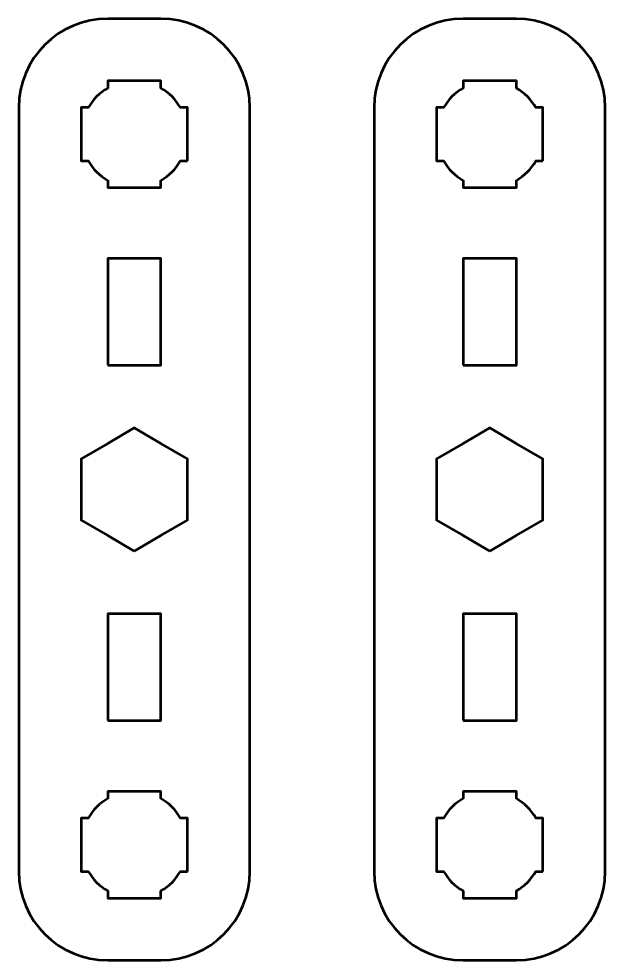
# Model space of a CAD drawing. Header units: centimetres. Extents: x -37.2 to 16.2, y -19.5 to -9.8.
# Drawn here: x -7.15 to -3.85, y -17.5 to -12.2 of the extents above; entities that cross this region are included whole.
import ezdxf

# ---------------------------------------------------------------- set-up
doc = ezdxf.new("R2010")
doc.units = ezdxf.units.CM
doc.header["$MEASUREMENT"] = 0
doc.layers.add('Layer 1', color=7, linetype='Continuous')

msp = doc.modelspace()

# ---------------------------------------------------------------- linework, layer by layer
at = {"layer": 'Layer 1', "color": 3, "lineweight": 53}
for points in [[(-7.15, -16.99994), (-7.15, -16.99994), (-7.15, -12.70007), (-7.15, -12.70007), (-7.15, -12.70007), (-7.15, -12.42293), (-6.92691, -12.19997), (-6.64991, -12.19997), (-6.64991, -12.19997), (-6.64991, -12.19997), (-6.3499, -12.19997), (-6.3499, -12.19997), (-6.3499, -12.19997), (-6.07294, -12.19997), (-5.84998, -12.42293), (-5.84998, -12.70007), (-5.84998, -12.70007), (-5.84998, -12.70007), (-5.84998, -16.99994), (-5.84998, -16.99994), (-5.84998, -16.99994), (-5.84998, -17.27694), (-6.07294, -17.50003), (-6.3499, -17.50003), (-6.3499, -17.50003), (-6.3499, -17.50003), (-6.64991, -17.50003), (-6.64991, -17.50003), (-6.64991, -17.50003), (-6.92691, -17.50003), (-7.15, -17.27694), (-7.15, -16.99994)], [(-5.15, -16.99994), (-5.15, -16.99994), (-5.15, -12.70007), (-5.15, -12.70007), (-5.15, -12.70007), (-5.15, -12.42293), (-4.92691, -12.19997), (-4.64991, -12.19997), (-4.64991, -12.19997), (-4.64991, -12.19997), (-4.3499, -12.19997), (-4.3499, -12.19997), (-4.3499, -12.19997), (-4.07294, -12.19997), (-3.84998, -12.42293), (-3.84998, -12.70007), (-3.84998, -12.70007), (-3.84998, -12.70007), (-3.84998, -16.99994), (-3.84998, -16.99994), (-3.84998, -16.99994), (-3.84998, -17.27694), (-4.07294, -17.50003), (-4.3499, -17.50003), (-4.3499, -17.50003), (-4.3499, -17.50003), (-4.64991, -17.50003), (-4.64991, -17.50003), (-4.64991, -17.50003), (-4.92691, -17.50003), (-5.15, -17.27694), (-5.15, -16.99994)]]:
    msp.add_open_spline(points, degree=3, knots=[0, 0, 0, 0, 0.125, 0.125, 0.125, 0.125, 0.25, 0.25, 0.25, 0.25, 0.375, 0.375, 0.375, 0.375, 0.5, 0.5, 0.5, 0.5, 0.625, 0.625, 0.625, 0.625, 0.75, 0.75, 0.75, 0.75, 0.875, 0.875, 0.875, 0.875, 1, 1, 1, 1], dxfattribs=at)
at = {"layer": 'Layer 1', "lineweight": 53}
for points, knots in [([(-6.19997, -13.00007), (-6.19997, -13.00007), (-6.24008, -13.00007), (-6.24008, -13.00007), (-6.24008, -13.00007), (-6.2664, -13.04554), (-6.30443, -13.08343), (-6.3499, -13.10989), (-6.3499, -13.10989), (-6.3499, -13.10989), (-6.3499, -13.15), (-6.3499, -13.15), (-6.3499, -13.15), (-6.3499, -13.15), (-6.49998, -13.15), (-6.49998, -13.15), (-6.49998, -13.15), (-6.49998, -13.15), (-6.64991, -13.15), (-6.64991, -13.15), (-6.64991, -13.15), (-6.64991, -13.15), (-6.64991, -13.10989), (-6.64991, -13.10989), (-6.64991, -13.10989), (-6.69552, -13.08343), (-6.73344, -13.04554), (-6.75976, -13.00007), (-6.75976, -13.00007), (-6.75976, -13.00007), (-6.79998, -13.00007), (-6.79998, -13.00007), (-6.79998, -13.00007), (-6.79998, -13.00007), (-6.79998, -12.85), (-6.79998, -12.85), (-6.79998, -12.85), (-6.79998, -12.85), (-6.79998, -12.70007), (-6.79998, -12.70007), (-6.79998, -12.70007), (-6.79998, -12.70007), (-6.75976, -12.70007), (-6.75976, -12.70007), (-6.75976, -12.70007), (-6.73344, -12.65445), (-6.69552, -12.61653), (-6.64991, -12.59021), (-6.64991, -12.59021), (-6.64991, -12.59021), (-6.64991, -12.55), (-6.64991, -12.55), (-6.64991, -12.55), (-6.64991, -12.55), (-6.49998, -12.55), (-6.49998, -12.55), (-6.49998, -12.55), (-6.49998, -12.55), (-6.3499, -12.55), (-6.3499, -12.55), (-6.3499, -12.55), (-6.3499, -12.55), (-6.3499, -12.59021), (-6.3499, -12.59021), (-6.3499, -12.59021), (-6.30443, -12.61653), (-6.2664, -12.65445), (-6.24008, -12.70007), (-6.24008, -12.70007), (-6.24008, -12.70007), (-6.19997, -12.70007), (-6.19997, -12.70007), (-6.19997, -12.70007), (-6.19997, -12.70007), (-6.19997, -12.85), (-6.19997, -12.85), (-6.19997, -12.85), (-6.19997, -12.85), (-6.19997, -13.00007), (-6.19997, -13.00007)], [0, 0, 0, 0, 0.05, 0.05, 0.05, 0.05, 0.1, 0.1, 0.1, 0.1, 0.15, 0.15, 0.15, 0.15, 0.2, 0.2, 0.2, 0.2, 0.25, 0.25, 0.25, 0.25, 0.3, 0.3, 0.3, 0.3, 0.35, 0.35, 0.35, 0.35, 0.4, 0.4, 0.4, 0.4, 0.45, 0.45, 0.45, 0.45, 0.5, 0.5, 0.5, 0.5, 0.55, 0.55, 0.55, 0.55, 0.6, 0.6, 0.6, 0.6, 0.65, 0.65, 0.65, 0.65, 0.7, 0.7, 0.7, 0.7, 0.75, 0.75, 0.75, 0.75, 0.8, 0.8, 0.8, 0.8, 0.85, 0.85, 0.85, 0.85, 0.9, 0.9, 0.9, 0.9, 0.95, 0.95, 0.95, 0.95, 1, 1, 1, 1]), ([(-4.19997, -13.00007), (-4.19997, -13.00007), (-4.24008, -13.00007), (-4.24008, -13.00007), (-4.24008, -13.00007), (-4.2664, -13.04554), (-4.30443, -13.08343), (-4.3499, -13.10989), (-4.3499, -13.10989), (-4.3499, -13.10989), (-4.3499, -13.15), (-4.3499, -13.15), (-4.3499, -13.15), (-4.3499, -13.15), (-4.49998, -13.15), (-4.49998, -13.15), (-4.49998, -13.15), (-4.49998, -13.15), (-4.64991, -13.15), (-4.64991, -13.15), (-4.64991, -13.15), (-4.64991, -13.15), (-4.64991, -13.10989), (-4.64991, -13.10989), (-4.64991, -13.10989), (-4.69552, -13.08343), (-4.73344, -13.04554), (-4.75976, -13.00007), (-4.75976, -13.00007), (-4.75976, -13.00007), (-4.79998, -13.00007), (-4.79998, -13.00007), (-4.79998, -13.00007), (-4.79998, -13.00007), (-4.79998, -12.85), (-4.79998, -12.85), (-4.79998, -12.85), (-4.79998, -12.85), (-4.79998, -12.70007), (-4.79998, -12.70007), (-4.79998, -12.70007), (-4.79998, -12.70007), (-4.75976, -12.70007), (-4.75976, -12.70007), (-4.75976, -12.70007), (-4.73344, -12.65445), (-4.69552, -12.61653), (-4.64991, -12.59021), (-4.64991, -12.59021), (-4.64991, -12.59021), (-4.64991, -12.55), (-4.64991, -12.55), (-4.64991, -12.55), (-4.64991, -12.55), (-4.49998, -12.55), (-4.49998, -12.55), (-4.49998, -12.55), (-4.49998, -12.55), (-4.3499, -12.55), (-4.3499, -12.55), (-4.3499, -12.55), (-4.3499, -12.55), (-4.3499, -12.59021), (-4.3499, -12.59021), (-4.3499, -12.59021), (-4.30443, -12.61653), (-4.2664, -12.65445), (-4.24008, -12.70007), (-4.24008, -12.70007), (-4.24008, -12.70007), (-4.19997, -12.70007), (-4.19997, -12.70007), (-4.19997, -12.70007), (-4.19997, -12.70007), (-4.19997, -12.85), (-4.19997, -12.85), (-4.19997, -12.85), (-4.19997, -12.85), (-4.19997, -13.00007), (-4.19997, -13.00007)], [0, 0, 0, 0, 0.05, 0.05, 0.05, 0.05, 0.1, 0.1, 0.1, 0.1, 0.15, 0.15, 0.15, 0.15, 0.2, 0.2, 0.2, 0.2, 0.25, 0.25, 0.25, 0.25, 0.3, 0.3, 0.3, 0.3, 0.35, 0.35, 0.35, 0.35, 0.4, 0.4, 0.4, 0.4, 0.45, 0.45, 0.45, 0.45, 0.5, 0.5, 0.5, 0.5, 0.55, 0.55, 0.55, 0.55, 0.6, 0.6, 0.6, 0.6, 0.65, 0.65, 0.65, 0.65, 0.7, 0.7, 0.7, 0.7, 0.75, 0.75, 0.75, 0.75, 0.8, 0.8, 0.8, 0.8, 0.85, 0.85, 0.85, 0.85, 0.9, 0.9, 0.9, 0.9, 0.95, 0.95, 0.95, 0.95, 1, 1, 1, 1]), ([(-6.64991, -14.15002), (-6.64991, -14.15002), (-6.64991, -13.55002), (-6.64991, -13.55002), (-6.64991, -13.55002), (-6.64991, -13.55002), (-6.3499, -13.55002), (-6.3499, -13.55002), (-6.3499, -13.55002), (-6.3499, -13.55002), (-6.3499, -14.15002), (-6.3499, -14.15002), (-6.3499, -14.15002), (-6.3499, -14.15002), (-6.64991, -14.15002), (-6.64991, -14.15002)], [0, 0, 0, 0, 0.25, 0.25, 0.25, 0.25, 0.5, 0.5, 0.5, 0.5, 0.75, 0.75, 0.75, 0.75, 1, 1, 1, 1]), ([(-4.64991, -14.15002), (-4.64991, -14.15002), (-4.64991, -13.55002), (-4.64991, -13.55002), (-4.64991, -13.55002), (-4.64991, -13.55002), (-4.3499, -13.55002), (-4.3499, -13.55002), (-4.3499, -13.55002), (-4.3499, -13.55002), (-4.3499, -14.15002), (-4.3499, -14.15002), (-4.3499, -14.15002), (-4.3499, -14.15002), (-4.64991, -14.15002), (-4.64991, -14.15002)], [0, 0, 0, 0, 0.25, 0.25, 0.25, 0.25, 0.5, 0.5, 0.5, 0.5, 0.75, 0.75, 0.75, 0.75, 1, 1, 1, 1]), ([(-6.49997, -15.19634), (-6.49997, -15.19634), (-6.64998, -15.10974), (-6.64998, -15.10974), (-6.64998, -15.10974), (-6.64998, -15.10974), (-6.79997, -15.02314), (-6.79997, -15.02314), (-6.79997, -15.02314), (-6.79997, -15.02314), (-6.79997, -14.84993), (-6.79997, -14.84993), (-6.79997, -14.84993), (-6.79997, -14.84993), (-6.79997, -14.67672), (-6.79997, -14.67672), (-6.79997, -14.67672), (-6.79997, -14.67672), (-6.64998, -14.59012), (-6.64998, -14.59012), (-6.64998, -14.59012), (-6.64998, -14.59012), (-6.49997, -14.50352), (-6.49997, -14.50352), (-6.49997, -14.50352), (-6.49997, -14.50352), (-6.34996, -14.59012), (-6.34996, -14.59012), (-6.34996, -14.59012), (-6.34996, -14.59012), (-6.19997, -14.67672), (-6.19997, -14.67672), (-6.19997, -14.67672), (-6.19997, -14.67672), (-6.19997, -14.84993), (-6.19997, -14.84993), (-6.19997, -14.84993), (-6.19997, -14.84993), (-6.19997, -15.02314), (-6.19997, -15.02314), (-6.19997, -15.02314), (-6.19997, -15.02314), (-6.34996, -15.10974), (-6.34996, -15.10974), (-6.34996, -15.10974), (-6.34996, -15.10974), (-6.49997, -15.19634), (-6.49997, -15.19634)], [0, 0, 0, 0, 0.0833333, 0.0833333, 0.0833333, 0.0833333, 0.1666667, 0.1666667, 0.1666667, 0.1666667, 0.25, 0.25, 0.25, 0.25, 0.3333333, 0.3333333, 0.3333333, 0.3333333, 0.4166667, 0.4166667, 0.4166667, 0.4166667, 0.5, 0.5, 0.5, 0.5, 0.5833333, 0.5833333, 0.5833333, 0.5833333, 0.6666667, 0.6666667, 0.6666667, 0.6666667, 0.75, 0.75, 0.75, 0.75, 0.8333333, 0.8333333, 0.8333333, 0.8333333, 0.9166667, 0.9166667, 0.9166667, 0.9166667, 1, 1, 1, 1]), ([(-4.49997, -15.19634), (-4.49997, -15.19634), (-4.64998, -15.10974), (-4.64998, -15.10974), (-4.64998, -15.10974), (-4.64998, -15.10974), (-4.79997, -15.02314), (-4.79997, -15.02314), (-4.79997, -15.02314), (-4.79997, -15.02314), (-4.79997, -14.84993), (-4.79997, -14.84993), (-4.79997, -14.84993), (-4.79997, -14.84993), (-4.79997, -14.67672), (-4.79997, -14.67672), (-4.79997, -14.67672), (-4.79997, -14.67672), (-4.64998, -14.59012), (-4.64998, -14.59012), (-4.64998, -14.59012), (-4.64998, -14.59012), (-4.49997, -14.50352), (-4.49997, -14.50352), (-4.49997, -14.50352), (-4.49997, -14.50352), (-4.34996, -14.59012), (-4.34996, -14.59012), (-4.34996, -14.59012), (-4.34996, -14.59012), (-4.19997, -14.67672), (-4.19997, -14.67672), (-4.19997, -14.67672), (-4.19997, -14.67672), (-4.19997, -14.84993), (-4.19997, -14.84993), (-4.19997, -14.84993), (-4.19997, -14.84993), (-4.19997, -15.02314), (-4.19997, -15.02314), (-4.19997, -15.02314), (-4.19997, -15.02314), (-4.34996, -15.10974), (-4.34996, -15.10974), (-4.34996, -15.10974), (-4.34996, -15.10974), (-4.49997, -15.19634), (-4.49997, -15.19634)], [0, 0, 0, 0, 0.0833333, 0.0833333, 0.0833333, 0.0833333, 0.1666667, 0.1666667, 0.1666667, 0.1666667, 0.25, 0.25, 0.25, 0.25, 0.3333333, 0.3333333, 0.3333333, 0.3333333, 0.4166667, 0.4166667, 0.4166667, 0.4166667, 0.5, 0.5, 0.5, 0.5, 0.5833333, 0.5833333, 0.5833333, 0.5833333, 0.6666667, 0.6666667, 0.6666667, 0.6666667, 0.75, 0.75, 0.75, 0.75, 0.8333333, 0.8333333, 0.8333333, 0.8333333, 0.9166667, 0.9166667, 0.9166667, 0.9166667, 1, 1, 1, 1]), ([(-6.64991, -16.14999), (-6.64991, -16.14999), (-6.64991, -15.54998), (-6.64991, -15.54998), (-6.64991, -15.54998), (-6.64991, -15.54998), (-6.3499, -15.54998), (-6.3499, -15.54998), (-6.3499, -15.54998), (-6.3499, -15.54998), (-6.3499, -16.14999), (-6.3499, -16.14999), (-6.3499, -16.14999), (-6.3499, -16.14999), (-6.64991, -16.14999), (-6.64991, -16.14999)], [0, 0, 0, 0, 0.25, 0.25, 0.25, 0.25, 0.5, 0.5, 0.5, 0.5, 0.75, 0.75, 0.75, 0.75, 1, 1, 1, 1]), ([(-4.64991, -16.14999), (-4.64991, -16.14999), (-4.64991, -15.54998), (-4.64991, -15.54998), (-4.64991, -15.54998), (-4.64991, -15.54998), (-4.3499, -15.54998), (-4.3499, -15.54998), (-4.3499, -15.54998), (-4.3499, -15.54998), (-4.3499, -16.14999), (-4.3499, -16.14999), (-4.3499, -16.14999), (-4.3499, -16.14999), (-4.64991, -16.14999), (-4.64991, -16.14999)], [0, 0, 0, 0, 0.25, 0.25, 0.25, 0.25, 0.5, 0.5, 0.5, 0.5, 0.75, 0.75, 0.75, 0.75, 1, 1, 1, 1]), ([(-6.19997, -16.99994), (-6.19997, -16.99994), (-6.24008, -16.99994), (-6.24008, -16.99994), (-6.24008, -16.99994), (-6.2664, -17.04555), (-6.30443, -17.08347), (-6.3499, -17.10979), (-6.3499, -17.10979), (-6.3499, -17.10979), (-6.3499, -17.15001), (-6.3499, -17.15001), (-6.3499, -17.15001), (-6.3499, -17.15001), (-6.49998, -17.15001), (-6.49998, -17.15001), (-6.49998, -17.15001), (-6.49998, -17.15001), (-6.64991, -17.15001), (-6.64991, -17.15001), (-6.64991, -17.15001), (-6.64991, -17.15001), (-6.64991, -17.10979), (-6.64991, -17.10979), (-6.64991, -17.10979), (-6.69552, -17.08347), (-6.73344, -17.04555), (-6.75976, -16.99994), (-6.75976, -16.99994), (-6.75976, -16.99994), (-6.79998, -16.99994), (-6.79998, -16.99994), (-6.79998, -16.99994), (-6.79998, -16.99994), (-6.79998, -16.85001), (-6.79998, -16.85001), (-6.79998, -16.85001), (-6.79998, -16.85001), (-6.79998, -16.69993), (-6.79998, -16.69993), (-6.79998, -16.69993), (-6.79998, -16.69993), (-6.75976, -16.69993), (-6.75976, -16.69993), (-6.75976, -16.69993), (-6.73344, -16.65446), (-6.69552, -16.61643), (-6.64991, -16.59011), (-6.64991, -16.59011), (-6.64991, -16.59011), (-6.64991, -16.55), (-6.64991, -16.55), (-6.64991, -16.55), (-6.64991, -16.55), (-6.49998, -16.55), (-6.49998, -16.55), (-6.49998, -16.55), (-6.49998, -16.55), (-6.3499, -16.55), (-6.3499, -16.55), (-6.3499, -16.55), (-6.3499, -16.55), (-6.3499, -16.59011), (-6.3499, -16.59011), (-6.3499, -16.59011), (-6.30443, -16.61643), (-6.2664, -16.65446), (-6.24008, -16.69993), (-6.24008, -16.69993), (-6.24008, -16.69993), (-6.19997, -16.69993), (-6.19997, -16.69993), (-6.19997, -16.69993), (-6.19997, -16.69993), (-6.19997, -16.85001), (-6.19997, -16.85001), (-6.19997, -16.85001), (-6.19997, -16.85001), (-6.19997, -16.99994), (-6.19997, -16.99994)], [0, 0, 0, 0, 0.05, 0.05, 0.05, 0.05, 0.1, 0.1, 0.1, 0.1, 0.15, 0.15, 0.15, 0.15, 0.2, 0.2, 0.2, 0.2, 0.25, 0.25, 0.25, 0.25, 0.3, 0.3, 0.3, 0.3, 0.35, 0.35, 0.35, 0.35, 0.4, 0.4, 0.4, 0.4, 0.45, 0.45, 0.45, 0.45, 0.5, 0.5, 0.5, 0.5, 0.55, 0.55, 0.55, 0.55, 0.6, 0.6, 0.6, 0.6, 0.65, 0.65, 0.65, 0.65, 0.7, 0.7, 0.7, 0.7, 0.75, 0.75, 0.75, 0.75, 0.8, 0.8, 0.8, 0.8, 0.85, 0.85, 0.85, 0.85, 0.9, 0.9, 0.9, 0.9, 0.95, 0.95, 0.95, 0.95, 1, 1, 1, 1]), ([(-4.19997, -16.99994), (-4.19997, -16.99994), (-4.24008, -16.99994), (-4.24008, -16.99994), (-4.24008, -16.99994), (-4.2664, -17.04555), (-4.30443, -17.08347), (-4.3499, -17.10979), (-4.3499, -17.10979), (-4.3499, -17.10979), (-4.3499, -17.15001), (-4.3499, -17.15001), (-4.3499, -17.15001), (-4.3499, -17.15001), (-4.49998, -17.15001), (-4.49998, -17.15001), (-4.49998, -17.15001), (-4.49998, -17.15001), (-4.64991, -17.15001), (-4.64991, -17.15001), (-4.64991, -17.15001), (-4.64991, -17.15001), (-4.64991, -17.10979), (-4.64991, -17.10979), (-4.64991, -17.10979), (-4.69552, -17.08347), (-4.73344, -17.04555), (-4.75976, -16.99994), (-4.75976, -16.99994), (-4.75976, -16.99994), (-4.79998, -16.99994), (-4.79998, -16.99994), (-4.79998, -16.99994), (-4.79998, -16.99994), (-4.79998, -16.85001), (-4.79998, -16.85001), (-4.79998, -16.85001), (-4.79998, -16.85001), (-4.79998, -16.69993), (-4.79998, -16.69993), (-4.79998, -16.69993), (-4.79998, -16.69993), (-4.75976, -16.69993), (-4.75976, -16.69993), (-4.75976, -16.69993), (-4.73344, -16.65446), (-4.69552, -16.61643), (-4.64991, -16.59011), (-4.64991, -16.59011), (-4.64991, -16.59011), (-4.64991, -16.55), (-4.64991, -16.55), (-4.64991, -16.55), (-4.64991, -16.55), (-4.49998, -16.55), (-4.49998, -16.55), (-4.49998, -16.55), (-4.49998, -16.55), (-4.3499, -16.55), (-4.3499, -16.55), (-4.3499, -16.55), (-4.3499, -16.55), (-4.3499, -16.59011), (-4.3499, -16.59011), (-4.3499, -16.59011), (-4.30443, -16.61643), (-4.2664, -16.65446), (-4.24008, -16.69993), (-4.24008, -16.69993), (-4.24008, -16.69993), (-4.19997, -16.69993), (-4.19997, -16.69993), (-4.19997, -16.69993), (-4.19997, -16.69993), (-4.19997, -16.85001), (-4.19997, -16.85001), (-4.19997, -16.85001), (-4.19997, -16.85001), (-4.19997, -16.99994), (-4.19997, -16.99994)], [0, 0, 0, 0, 0.05, 0.05, 0.05, 0.05, 0.1, 0.1, 0.1, 0.1, 0.15, 0.15, 0.15, 0.15, 0.2, 0.2, 0.2, 0.2, 0.25, 0.25, 0.25, 0.25, 0.3, 0.3, 0.3, 0.3, 0.35, 0.35, 0.35, 0.35, 0.4, 0.4, 0.4, 0.4, 0.45, 0.45, 0.45, 0.45, 0.5, 0.5, 0.5, 0.5, 0.55, 0.55, 0.55, 0.55, 0.6, 0.6, 0.6, 0.6, 0.65, 0.65, 0.65, 0.65, 0.7, 0.7, 0.7, 0.7, 0.75, 0.75, 0.75, 0.75, 0.8, 0.8, 0.8, 0.8, 0.85, 0.85, 0.85, 0.85, 0.9, 0.9, 0.9, 0.9, 0.95, 0.95, 0.95, 0.95, 1, 1, 1, 1])]:
    msp.add_open_spline(points, degree=3, knots=knots, dxfattribs=at)

doc.saveas('drawing.dxf')
